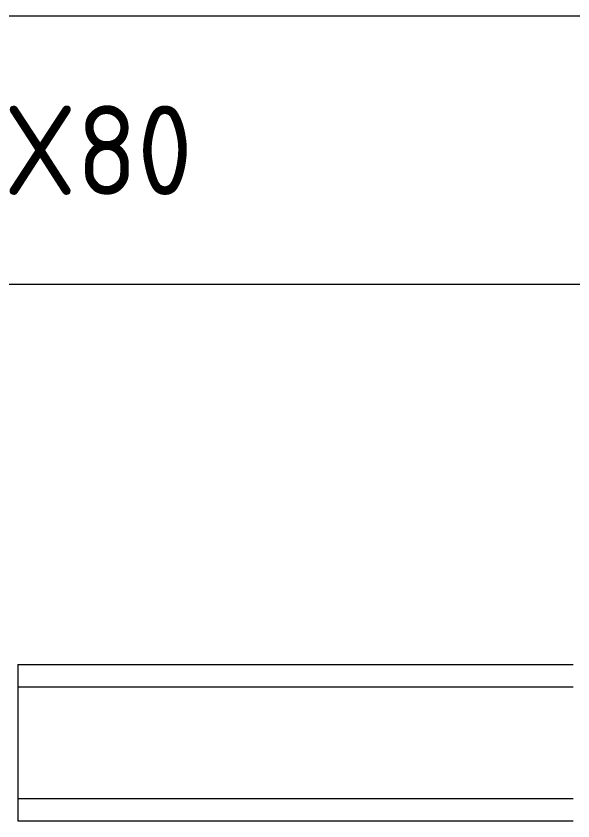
# Model space of a CAD drawing. Header units: millimetres. Extents: x 1359 to 3577, y 1336 to 3557.
# Drawn here: x 2959.4 to 3083.8, y 2966.6 to 3146.6 of the extents above; entities that cross this region are included whole.
import ezdxf

# ---------------------------------------------------------------- set-up
doc = ezdxf.new("R2010")
doc.units = ezdxf.units.MM
doc.layers.add('002-PI-Kabelska kanalica', color=150, linetype='Continuous')
doc.styles.add('PI0', font='isocpeur.ttf', dxfattribs={"width": 0.9})

msp = doc.modelspace()

# ---------------------------------------------------------------- linework, layer by layer
at = {"layer": '002-PI-Kabelska kanalica', "color": 0, "linetype": 'ByBlock', "lineweight": 0}
for p, q in [((3332.07, 3146.56), (2516.07, 3146.56)), ((3332.07, 3086.56), (2516.07, 3086.56))]:
    msp.add_line(p, q, dxfattribs=at)
at = {"layer": '002-PI-Kabelska kanalica', "color": 0, "linetype": 'ByBlock', "lineweight": 0, "ltscale": 0.25}
for p, q in [((2959.77, 3001.56), (2959.77, 2966.56)), ((2959.77, 3001.56), (3083.85, 3001.56)), ((2959.77, 2996.56), (3083.85, 2996.56)), ((2959.77, 2971.56), (3083.85, 2971.56)), ((2959.77, 2966.56), (3083.85, 2966.56))]:
    msp.add_line(p, q, dxfattribs=at)

# ---------------------------------------------------------------- texts
at = {"layer": '002-PI-Kabelska kanalica', "color": 0, "style": 'PI0', "width": 0.9}
msp.add_text('60X80', height=20, dxfattribs=at).set_placement((2931.27, 3106.56))

doc.saveas('drawing.dxf')
